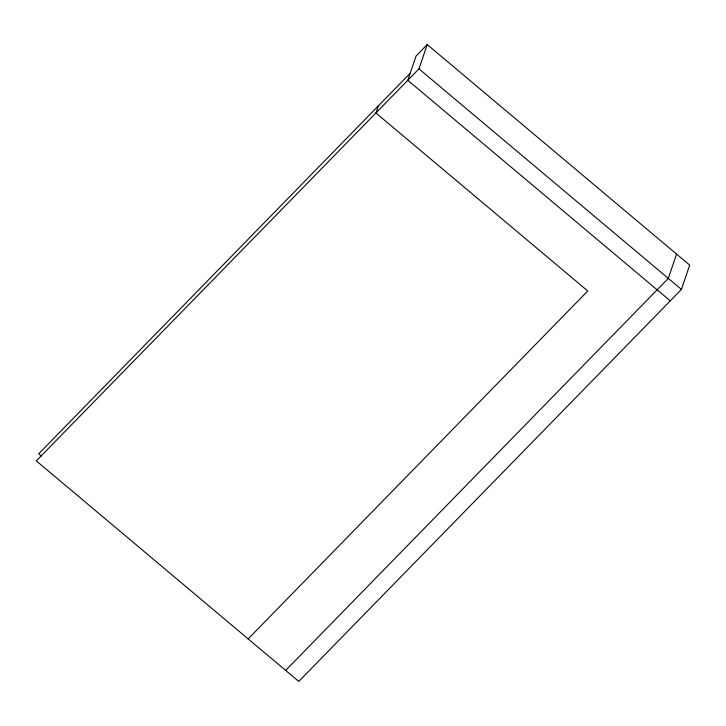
<?xml version="1.0" encoding="UTF-8"?>
<svg xmlns="http://www.w3.org/2000/svg" width="726" height="726" viewBox="0 0 726 726"><rect width="100%" height="100%" fill="white"/><g stroke="black" fill="none" stroke-linecap="round" stroke-linejoin="round"><path stroke-width="1.09" d="M378.328 105.878L375.914 112.966L587.761 290.99L248.147 638.907M418.966 68.861L427.233 44.558L689.7 265.117L681.424 289.429L298.767 681.442L36.3 460.883L418.966 68.861L681.424 289.429M676.578 254.091L668.301 278.394L285.645 670.416M427.233 44.558L416.08 55.993L407.803 80.296L670.261 300.854M410.217 73.208L38.714 453.795L41.309 455.973"/></g></svg>
